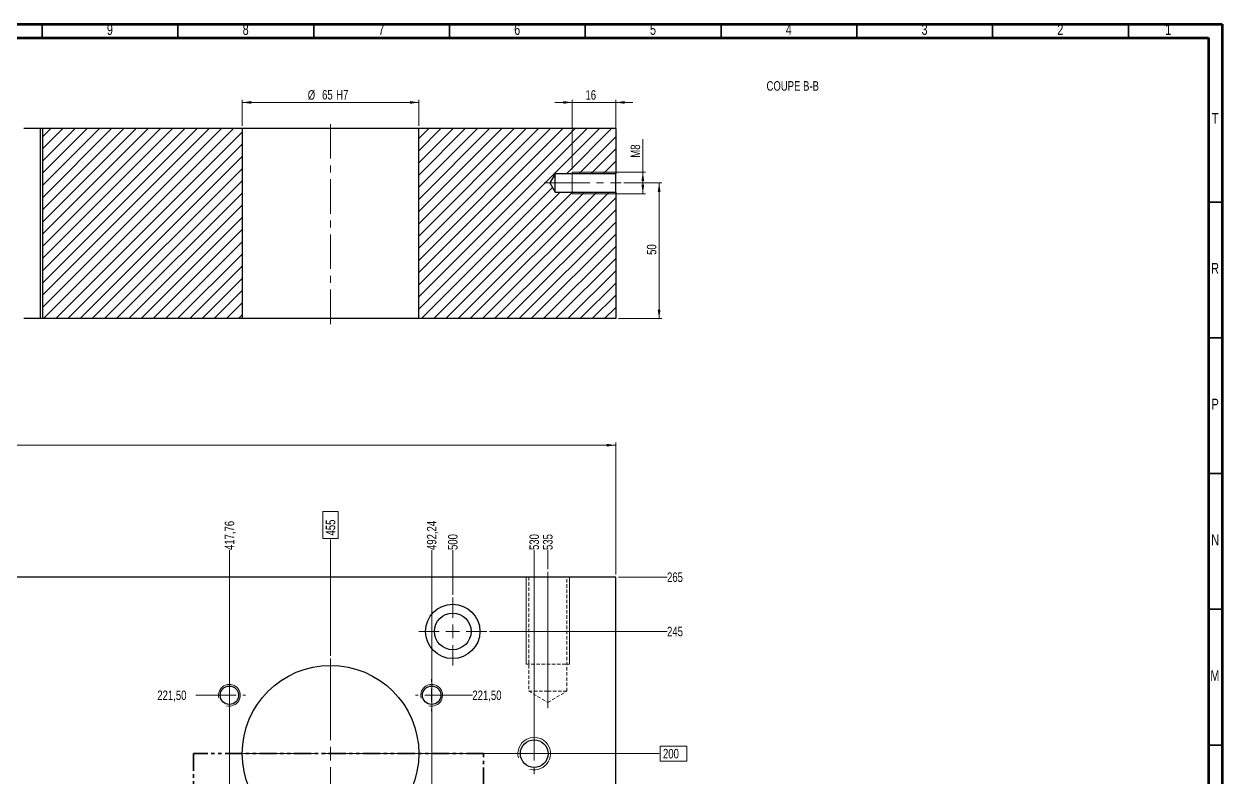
# Model space of a CAD drawing. Header units: millimetres. Extents: x 15 to 1184, y 5 to 836.
# Drawn here: x 742.8 to 1184, y 558.7 to 836.1 of the extents above; entities that cross this region are included whole.
import ezdxf

# ---------------------------------------------------------------- set-up
doc = ezdxf.new("R2010")
doc.units = ezdxf.units.MM
for name, pattern in [('CENTERX2', [20.32, 12.7, -2.54, 2.54, -2.54]), ('HIDDEN', [1.905, 1.27, -0.635]), ('PHANTOM', [12.7, 6.35, -1.27, 1.27, -1.27, 1.27, -1.27])]:
    doc.linetypes.add(name, pattern=pattern)
doc.styles.add('SLDTEXTSTYLE0', font='TXT', dxfattribs={"width": 0.75})
doc.dimstyles.new('SLDDIMSTYLE1', dxfattribs={"dimtxt": 3.5, "dimasz": 3.302, "dimexe": 0, "dimexo": 0.0625, "dimgap": 0.875, "dimtad": 0, "dimtih": 1, "dimtoh": 1, "dimrnd": 1e-09, "dimzin": 12, "dimdsep": 46, "dimtxsty": 'SLDTEXTSTYLE0', "dimblk1": 'NONE', "dimblk2": 'NONE', "dimsah": 1, "dimcen": 0.09, "dimadec": 0, "dimazin": 3, "dimtfac": 1, "dimtofl": 0, "dimtmove": 0, "dimatfit": 3, "dimldrblk": 'NONE', "dimfxl": 1, "dimfrac": 2, "dimtolj": 1, "dimtzin": 12, "dimarcsym": 0})
doc.dimstyles.new('SLDDIMSTYLE2', dxfattribs={"dimtxt": 3.5, "dimasz": 3.302, "dimexe": 0, "dimexo": 0.0625, "dimgap": -0.875, "dimtad": 0, "dimtih": 1, "dimtoh": 1, "dimrnd": 1e-09, "dimzin": 12, "dimdsep": 46, "dimtxsty": 'SLDTEXTSTYLE0', "dimblk1": 'NONE', "dimblk2": 'NONE', "dimsah": 1, "dimcen": 0.09, "dimadec": 0, "dimazin": 3, "dimtfac": 1, "dimtofl": 0, "dimtmove": 0, "dimatfit": 3, "dimldrblk": 'NONE', "dimfxl": 1, "dimfrac": 2, "dimtolj": 1, "dimarcsym": 0})
doc.dimstyles.new('SLDDIMSTYLE4', dxfattribs={"dimtxt": 3.5, "dimasz": 3.302, "dimexe": 0, "dimexo": 0.0625, "dimgap": 0.875, "dimtad": 1, "dimrnd": 1e-09, "dimzin": 12, "dimdsep": 46, "dimtxsty": 'SLDTEXTSTYLE0', "dimsah": 1, "dimcen": 0.09, "dimadec": 0, "dimazin": 3, "dimtfac": 1, "dimtofl": 0, "dimtmove": 0, "dimatfit": 3, "dimfxl": 1, "dimfrac": 2, "dimtolj": 1, "dimtzin": 12, "dimarcsym": 0})
doc.dimstyles.new('SLDDIMSTYLE5', dxfattribs={"dimtxt": 3.5, "dimasz": 3.302, "dimexe": 0, "dimexo": 0.0625, "dimgap": 0.875, "dimtad": 1, "dimrnd": 1e-09, "dimzin": 12, "dimdsep": 46, "dimtxsty": 'SLDTEXTSTYLE0', "dimsah": 1, "dimcen": 0.09, "dimadec": 0, "dimazin": 3, "dimtfac": 1, "dimtmove": 0, "dimatfit": 0, "dimfxl": 1, "dimfrac": 2, "dimtolj": 1, "dimtzin": 12, "dimarcsym": 0})

# ---------------------------------------------------------------- blocks, each defined once
blk = doc.blocks.new('_D_56')
at = {"color": 7, "linetype": 'Continuous', "lineweight": 18}
for p, q in [((380.46, 564.55), (380.46, 570.11)), ((380.46, 570.11), (390.35, 570.11)), ((390.35, 570.11), (390.35, 564.55)), ((469.71, 567.33), (390.71, 567.33)), ((390.35, 564.55), (380.46, 564.55))]:
    blk.add_line(p, q, dxfattribs=at)
at = {"color": 7, "linetype": 'Continuous', "lineweight": 18, "insert": (381.53, 569.06), "char_height": 3.5, "attachment_point": 1, "style": 'SLDTEXTSTYLE0'}
blk.add_mtext('200', dxfattribs=at)
blk = doc.blocks.new('_None')
blk = doc.blocks.new('_D_57')
at = {"color": 7, "linetype": 'Continuous', "lineweight": 18}
for p, q in [((977.06, 564.55), (977.06, 570.11)), ((977.06, 570.11), (986.95, 570.11)), ((986.95, 570.11), (986.95, 564.55)), ((891.71, 567.33), (976.71, 567.33)), ((986.95, 564.55), (977.06, 564.55))]:
    blk.add_line(p, q, dxfattribs=at)
at = {"color": 7, "linetype": 'Continuous', "lineweight": 18, "insert": (978.13, 569.06), "char_height": 3.5, "attachment_point": 1, "style": 'SLDTEXTSTYLE0'}
blk.add_mtext('200', dxfattribs=at)
blk = doc.blocks.new('_D_58')
at = {"color": 7, "linetype": 'Continuous', "lineweight": 18}
blk.add_line((543.95, 588.83), (552.64, 588.83), dxfattribs=at)
at = {"color": 7, "linetype": 'Continuous', "lineweight": 18, "insert": (552.64, 590.56), "char_height": 3.5, "attachment_point": 1, "style": 'SLDTEXTSTYLE0'}
blk.add_mtext('221,50', dxfattribs=at)
blk = doc.blocks.new('_D_59')
at = {"color": 7, "linetype": 'Continuous', "lineweight": 18}
blk.add_line((817.47, 588.83), (806.15, 588.83), dxfattribs=at)
at = {"color": 7, "linetype": 'Continuous', "lineweight": 18, "insert": (791.92, 590.56), "char_height": 3.5, "attachment_point": 1, "style": 'SLDTEXTSTYLE0'}
blk.add_mtext('221,50', dxfattribs=at)
blk = doc.blocks.new('_D_60')
at = {"color": 7, "linetype": 'Continuous', "lineweight": 18}
blk.add_line((467.47, 588.83), (458.41, 588.83), dxfattribs=at)
at = {"color": 7, "linetype": 'Continuous', "lineweight": 18, "insert": (444.18, 590.56), "char_height": 3.5, "attachment_point": 1, "style": 'SLDTEXTSTYLE0'}
blk.add_mtext('221,50', dxfattribs=at)
blk = doc.blocks.new('_D_61')
at = {"color": 7, "linetype": 'Continuous', "lineweight": 18}
blk.add_line((893.95, 588.83), (907.93, 588.83), dxfattribs=at)
at = {"color": 7, "linetype": 'Continuous', "lineweight": 18, "insert": (907.93, 590.56), "char_height": 3.5, "attachment_point": 1, "style": 'SLDTEXTSTYLE0'}
blk.add_mtext('221,50', dxfattribs=at)
blk = doc.blocks.new('_D_62')
at = {"color": 7, "linetype": 'Continuous', "lineweight": 18}
blk.add_line((659.21, 602.33), (666.09, 602.33), dxfattribs=at)
at = {"color": 7, "linetype": 'Continuous', "lineweight": 18, "insert": (666.09, 604.06), "char_height": 3.5, "attachment_point": 1, "style": 'SLDTEXTSTYLE0'}
blk.add_mtext('235', dxfattribs=at)
blk = doc.blocks.new('_D_63')
at = {"color": 7, "linetype": 'Continuous', "lineweight": 18}
blk.add_line((447.21, 612.33), (390.71, 612.33), dxfattribs=at)
at = {"color": 7, "linetype": 'Continuous', "lineweight": 18, "insert": (382.95, 614.06), "char_height": 3.5, "attachment_point": 1, "style": 'SLDTEXTSTYLE0'}
blk.add_mtext('245', dxfattribs=at)
blk = doc.blocks.new('_D_64')
at = {"color": 7, "linetype": 'Continuous', "lineweight": 18}
blk.add_line((914.21, 612.33), (979.62, 612.33), dxfattribs=at)
at = {"color": 7, "linetype": 'Continuous', "lineweight": 18, "insert": (979.62, 614.06), "char_height": 3.5, "attachment_point": 1, "style": 'SLDTEXTSTYLE0'}
blk.add_mtext('245', dxfattribs=at)
blk = doc.blocks.new('_D_65')
at = {"color": 7, "linetype": 'Continuous', "lineweight": 18}
blk.add_line((961.71, 632.33), (979.62, 632.33), dxfattribs=at)
at = {"color": 7, "linetype": 'Continuous', "lineweight": 18, "insert": (979.62, 634.06), "char_height": 3.5, "attachment_point": 1, "style": 'SLDTEXTSTYLE0'}
blk.add_mtext('265', dxfattribs=at)
blk = doc.blocks.new('_D_119')
at = {"color": 7, "linetype": 'Continuous', "lineweight": 18}
blk.add_line((818.47, 546.83), (818.47, 642.33), dxfattribs=at)
at = {"color": 7, "linetype": 'Continuous', "lineweight": 18, "insert": (816.74, 642.33), "char_height": 3.5, "attachment_point": 1, "rotation": 90, "style": 'SLDTEXTSTYLE0'}
blk.add_mtext('417,76', dxfattribs=at)
blk = doc.blocks.new('_D_123')
at = {"color": 7, "linetype": 'Continuous', "lineweight": 18}
for p, q in [((852.93, 646.61), (852.93, 656.5)), ((852.93, 656.5), (858.49, 656.5)), ((858.49, 656.5), (858.49, 646.61)), ((858.49, 646.61), (852.93, 646.61)), ((855.71, 603.33), (855.71, 646.25))]:
    blk.add_line(p, q, dxfattribs=at)
at = {"color": 7, "linetype": 'Continuous', "lineweight": 18, "insert": (853.97, 647.68), "char_height": 3.5, "attachment_point": 1, "rotation": 90, "style": 'SLDTEXTSTYLE0'}
blk.add_mtext('455', dxfattribs=at)
blk = doc.blocks.new('_D_127')
at = {"color": 7, "linetype": 'Continuous', "lineweight": 18}
blk.add_line((892.95, 546.83), (892.95, 642.33), dxfattribs=at)
at = {"color": 7, "linetype": 'Continuous', "lineweight": 18, "insert": (891.21, 642.33), "char_height": 3.5, "attachment_point": 1, "rotation": 90, "style": 'SLDTEXTSTYLE0'}
blk.add_mtext('492,24', dxfattribs=at)
blk = doc.blocks.new('_D_131')
at = {"color": 7, "linetype": 'Continuous', "lineweight": 18}
blk.add_line((900.71, 625.83), (900.71, 642.33), dxfattribs=at)
at = {"color": 7, "linetype": 'Continuous', "lineweight": 18, "insert": (898.97, 642.33), "char_height": 3.5, "attachment_point": 1, "rotation": 90, "style": 'SLDTEXTSTYLE0'}
blk.add_mtext('500', dxfattribs=at)
blk = doc.blocks.new('_D_133')
at = {"color": 7, "linetype": 'Continuous', "lineweight": 18}
blk.add_line((930.71, 568.33), (930.71, 642.33), dxfattribs=at)
at = {"color": 7, "linetype": 'Continuous', "lineweight": 18, "insert": (928.97, 642.33), "char_height": 3.5, "attachment_point": 1, "rotation": 90, "style": 'SLDTEXTSTYLE0'}
blk.add_mtext('530', dxfattribs=at)
blk = doc.blocks.new('_D_135')
at = {"color": 7, "linetype": 'Continuous', "lineweight": 18}
blk.add_line((935.71, 635.33), (935.71, 642.33), dxfattribs=at)
at = {"color": 7, "linetype": 'Continuous', "lineweight": 18, "insert": (933.97, 642.33), "char_height": 3.5, "attachment_point": 1, "rotation": 90, "style": 'SLDTEXTSTYLE0'}
blk.add_mtext('535', dxfattribs=at)
blk = doc.blocks.new('_D_140')
at = {"color": 7, "linetype": 'Continuous', "lineweight": 18}
for p, q in [((400.71, 633.33), (400.71, 681.94)), ((960.71, 680.94), (400.71, 680.94)), ((960.71, 633.33), (960.71, 681.94))]:
    blk.add_line(p, q, dxfattribs=at)
for points in [[(400.71, 680.94), (404.01, 680.43), (404.01, 681.44)], [(960.71, 680.94), (957.41, 681.44), (957.41, 680.43)]]:
    blk.add_solid(points, dxfattribs=at)
at = {"color": 7, "linetype": 'Continuous', "lineweight": 18, "insert": (696.83, 685.45), "char_height": 3.5, "attachment_point": 1, "style": 'SLDTEXTSTYLE0'}
blk.add_mtext('560', dxfattribs=at)
blk = doc.blocks.new('SW_CENTERMARKSYMBOL_11')
at = {"color": 0, "linetype": 'Continuous', "lineweight": 0}
for p, q in [((0, 5), (0, 35)), ((-5, 0), (-35, 0)), ((0, 0), (-2.5, 0)), ((0, 0), (0, 2.5)), ((0, 0), (0, -2.5)), ((0, 0), (2.5, 0)), ((5, 0), (35, 0)), ((0, -5), (0, -35))]:
    blk.add_line(p, q, dxfattribs=at)
blk = doc.blocks.new('SW_CENTERMARKSYMBOL_24')
at = {"color": 0, "linetype": 'Continuous', "lineweight": 0}
for p, q in [((0, 5), (0, 5.9)), ((-5, 0), (-5.9, 0)), ((0, 0), (-2.5, 0)), ((0, 0), (0, 2.5)), ((0, 0), (0, -2.5)), ((0, 0), (2.5, 0)), ((5, 0), (5.9, 0)), ((0, -5), (0, -5.9))]:
    blk.add_line(p, q, dxfattribs=at)
blk = doc.blocks.new('SW_CENTERMARKSYMBOL_25')
at = {"color": 0, "linetype": 'Continuous', "lineweight": 0}
for p, q in [((0, 5), (0, 5.9)), ((-5, 0), (-5.9, 0)), ((0, 0), (-2.5, 0)), ((0, 0), (0, 2.5)), ((0, 0), (0, -2.5)), ((0, 0), (2.5, 0)), ((5, 0), (5.9, 0)), ((0, -5), (0, -5.9))]:
    blk.add_line(p, q, dxfattribs=at)
blk = doc.blocks.new('SW_CENTERMARKSYMBOL_38')
at = {"color": 0, "linetype": 'Continuous', "lineweight": 0}
for p, q in [((0, 5), (0, 12.5)), ((-5, 0), (-12.5, 0)), ((0, 0), (-2.5, 0)), ((0, 0), (0, 2.5)), ((0, 0), (0, -2.5)), ((0, 0), (2.5, 0)), ((5, 0), (12.5, 0)), ((0, -5), (0, -12.5))]:
    blk.add_line(p, q, dxfattribs=at)
blk = doc.blocks.new('SW_CENTERMARKSYMBOL_45')
at = {"color": 0, "linetype": 'Continuous', "lineweight": 0}
for p, q in [((0, 5), (0, 7.6)), ((-5, 0), (-7.6, 0)), ((0, 0), (-2.5, 0)), ((0, 0), (0, 2.5)), ((0, 0), (0, -2.5)), ((0, 0), (2.5, 0)), ((5, 0), (7.6, 0)), ((0, -5), (0, -7.6))]:
    blk.add_line(p, q, dxfattribs=at)
blk = doc.blocks.new('_D_161')
at = {"color": 7, "linetype": 'Continuous', "lineweight": 18}
for p, q in [((944.71, 782.56), (944.71, 808.21)), ((960.71, 782.56), (960.71, 808.21)), ((944.71, 807.21), (938.36, 807.21)), ((960.71, 807.21), (944.71, 807.21)), ((960.71, 807.21), (967.06, 807.21))]:
    blk.add_line(p, q, dxfattribs=at)
for points in [[(944.71, 807.21), (941.41, 807.72), (941.41, 806.7)], [(960.71, 807.21), (964.01, 806.7), (964.01, 807.72)]]:
    blk.add_solid(points, dxfattribs=at)
at = {"color": 7, "linetype": 'Continuous', "lineweight": 18, "insert": (949.58, 811.72), "char_height": 3.5, "attachment_point": 1, "style": 'SLDTEXTSTYLE0'}
blk.add_mtext('16', dxfattribs=at)
blk = doc.blocks.new('_D_162')
at = {"color": 7, "linetype": 'Continuous', "lineweight": 18}
for p, q in [((970.71, 781.56), (970.71, 793.72)), ((945.71, 781.56), (971.71, 781.56)), ((970.71, 781.56), (970.71, 773.56)), ((945.71, 773.56), (971.71, 773.56))]:
    blk.add_line(p, q, dxfattribs=at)
for points in [[(970.71, 781.56), (970.2, 778.26), (971.22, 778.26)], [(970.71, 773.56), (971.22, 776.86), (970.2, 776.86)]]:
    blk.add_solid(points, dxfattribs=at)
at = {"color": 7, "linetype": 'Continuous', "lineweight": 18, "insert": (966.2, 786.85), "char_height": 3.5, "attachment_point": 1, "rotation": 90, "style": 'SLDTEXTSTYLE0'}
blk.add_mtext('M8', dxfattribs=at)
blk = doc.blocks.new('_D_163')
at = {"color": 7, "linetype": 'Continuous', "lineweight": 18}
for p, q in [((963.71, 777.56), (977.71, 777.56)), ((976.71, 777.56), (976.71, 727.56)), ((961.71, 727.56), (977.71, 727.56))]:
    blk.add_line(p, q, dxfattribs=at)
for points in [[(976.71, 777.56), (976.2, 774.26), (977.22, 774.26)], [(976.71, 727.56), (977.22, 730.86), (976.2, 730.86)]]:
    blk.add_solid(points, dxfattribs=at)
at = {"color": 7, "linetype": 'Continuous', "lineweight": 18, "insert": (972.2, 751.05), "char_height": 3.5, "attachment_point": 1, "rotation": 90, "style": 'SLDTEXTSTYLE0'}
blk.add_mtext('50', dxfattribs=at)
blk = doc.blocks.new('_D_164')
at = {"color": 7, "linetype": 'Continuous', "lineweight": 18}
for p, q in [((823.21, 798.56), (823.21, 808.21)), ((888.21, 798.56), (888.21, 808.21)), ((823.21, 807.21), (888.21, 807.21))]:
    blk.add_line(p, q, dxfattribs=at)
for points in [[(823.21, 807.21), (826.51, 806.7), (826.51, 807.72)], [(888.21, 807.21), (884.91, 807.72), (884.91, 806.7)]]:
    blk.add_solid(points, dxfattribs=at)
at = {"color": 7, "linetype": 'Continuous', "lineweight": 18, "char_height": 3.5, "attachment_point": 1, "style": 'SLDTEXTSTYLE0'}
for s, insert in [('%%c', (847.31, 811.72)), ('65', (852.59, 811.78)), ('H7', (857.77, 811.78))]:
    blk.add_mtext(s, dxfattribs=dict(at, insert=insert))

msp = doc.modelspace()

# ---------------------------------------------------------------- hatches: boundary and pattern name
at = {"linetype": 'Continuous', "lineweight": 18}
h = msp.add_hatch(dxfattribs=at)
h.set_pattern_fill('ANSI31', style=0)
h.paths.add_polyline_path([(823.208, 727.559), (823.208, 797.559), (749.794, 797.559), (749.794, 727.559)], flags=0)
h = msp.add_hatch(dxfattribs=at)
h.set_pattern_fill('ANSI31', style=0)
h.paths.add_polyline_path([(960.708, 780.959), (960.708, 797.559), (888.208, 797.559), (888.208, 727.559), (960.708, 727.559), (960.708, 774.159), (938.458, 774.159), (936.415, 777.559), (938.458, 780.959)], flags=0)

# ---------------------------------------------------------------- linework, layer by layer
at = {"color": 7, "linetype": 'Continuous', "lineweight": 70}
for p, q in [((15, 836), (1184, 836)), ((1184, 836), (1184, 5)), ((20, 831), (1179, 831)), ((1179, 831), (1179, 10))]:
    msp.add_line(p, q, dxfattribs=at)
at = {"color": 7, "linetype": 'Continuous', "lineweight": 35}
for p, q in [((749.5, 831), (749.5, 836)), ((799.5, 831), (799.5, 836)), ((849.5, 831), (849.5, 836)), ((899.5, 831), (899.5, 836)), ((949.5, 831), (949.5, 836)), ((999.5, 831), (999.5, 836)), ((1049.5, 831), (1049.5, 836)), ((1099.5, 831), (1099.5, 836)), ((1149.5, 831), (1149.5, 836)), ((1179, 770.5), (1184, 770.5)), ((1179, 720.5), (1184, 720.5)), ((1179, 670.5), (1184, 670.5)), ((1179, 620.5), (1184, 620.5)), ((1179, 570.5), (1184, 570.5))]:
    msp.add_line(p, q, dxfattribs=at)
at = {"color": 7, "linetype": 'CENTERX2', "lineweight": 18}
for p, q in [((855.708, 725.559), (855.708, 799.559)), ((938.458, 777.559), (934.415, 777.559)), ((938.458, 777.559), (962.708, 777.559)), ((935.708, 634.331), (935.708, 588.331)), ((935.708, 590.331), (935.708, 634.331)), ((935.708, 590.331), (935.708, 584.125))]:
    msp.add_line(p, q, dxfattribs=at)
at = {"color": 7, "linetype": 'Continuous', "lineweight": 25}
for p, q in [((748.899, 797.559), (742.813, 797.559)), ((748.899, 727.559), (748.899, 797.559)), ((749.794, 797.559), (748.899, 797.559)), ((823.208, 797.559), (749.794, 797.559)), ((749.794, 727.559), (749.794, 797.559)), ((823.208, 797.559), (823.208, 727.559)), ((888.208, 797.559), (823.208, 797.559)), ((888.208, 727.559), (888.208, 797.559)), ((960.708, 797.559), (888.208, 797.559)), ((960.708, 797.559), (960.708, 780.959)), ((938.458, 780.959), (936.415, 777.559)), ((960.708, 780.959), (938.458, 780.959)), ((938.458, 774.159), (938.458, 780.959)), ((960.708, 774.159), (960.708, 780.959)), ((936.415, 777.559), (938.458, 774.159)), ((938.458, 774.159), (960.708, 774.159)), ((960.708, 774.159), (960.708, 727.559)), ((748.899, 727.559), (742.813, 727.559)), ((749.794, 727.559), (748.899, 727.559)), ((823.208, 727.559), (749.794, 727.559)), ((888.208, 727.559), (823.208, 727.559)), ((960.708, 727.559), (888.208, 727.559)), ((960.708, 632.331), (400.708, 632.331)), ((960.708, 102.331), (960.708, 632.331))]:
    msp.add_line(p, q, dxfattribs=at)
at = {"color": 7, "linetype": 'Continuous', "lineweight": 18}
for p, q in [((960.708, 781.559), (944.708, 781.559)), ((944.708, 781.559), (944.708, 780.959)), ((944.708, 774.159), (944.708, 773.559)), ((944.708, 773.559), (960.708, 773.559)), ((927.708, 632.331), (927.708, 600.331)), ((943.708, 632.331), (943.708, 600.331))]:
    msp.add_line(p, q, dxfattribs=at)
at = {"color": 7, "linetype": 'HIDDEN', "lineweight": 18}
for p, q in [((928.708, 632.331), (928.708, 590.331)), ((942.708, 590.331), (942.708, 632.331)), ((927.708, 600.331), (943.708, 600.331)), ((928.708, 590.331), (935.708, 590.331)), ((928.708, 590.331), (935.708, 586.125)), ((935.708, 590.331), (942.708, 590.331)), ((935.708, 586.125), (942.708, 590.331))]:
    msp.add_line(p, q, dxfattribs=at)
at = {"color": 7, "linetype": 'PHANTOM', "lineweight": 35}
for p, q in [((912.096, 567.331), (805.263, 567.331)), ((805.263, 567.331), (805.263, 367.331)), ((912.096, 492.331), (912.096, 567.331))]:
    msp.add_line(p, q, dxfattribs=at)
at = {"color": 7, "linetype": 'Continuous', "lineweight": 18, "flags": 128}
msp.add_lwpolyline([(944.708, 780.959), (944.708, 780.754), (944.708, 780.163), (944.708, 779.259), (944.708, 778.149), (944.708, 776.968), (944.708, 775.859), (944.708, 774.954), (944.708, 774.364), (944.708, 774.159)], dxfattribs=at)
at = {"color": 7, "linetype": 'Continuous', "lineweight": 25}
for centre, radius in [((900.708, 612.331), 10), ((900.708, 612.331), 6.75), ((855.708, 567.331), 32.5), ((818.469, 588.831), 3.4), ((892.947, 588.831), 3.4), ((930.708, 567.331), 5.1)]:
    msp.add_circle(centre, radius, dxfattribs=at)
at = {"color": 7, "linetype": 'Continuous', "lineweight": 18}
for centre, radius in [((818.469, 588.831), 4), ((892.947, 588.831), 4), ((930.708, 567.331), 6)]:
    msp.add_arc(centre, radius, 255, 195, dxfattribs=at)

# ---------------------------------------------------------------- block references
at = {"color": 7, "linetype": 'Continuous', "lineweight": 0}
for name, p in [('SW_CENTERMARKSYMBOL_38', (900.708, 612.331)), ('SW_CENTERMARKSYMBOL_11', (855.708, 567.331)), ('SW_CENTERMARKSYMBOL_25', (818.469, 588.831)), ('SW_CENTERMARKSYMBOL_24', (892.947, 588.831)), ('SW_CENTERMARKSYMBOL_45', (930.708, 567.331))]:
    msp.add_blockref(name, p, dxfattribs=at)

# ---------------------------------------------------------------- texts
at = {"color": 7, "linetype": 'Continuous', "lineweight": 0, "attachment_point": 2, "style": 'SLDTEXTSTYLE0'}
for s, insert, char_height in [('9', (774.46, 836.06), 3.969), ('8', (824.46, 836.06), 3.969), ('7', (874.46, 836.06), 3.969), ('6', (924.46, 836.06), 3.969), ('5', (974.46, 836.06), 3.969), ('4', (1024.46, 836.06), 3.969), ('3', (1074.46, 836.06), 3.969), ('2', (1124.46, 836.06), 3.969), ('1', (1164.21, 836.06), 3.969), ('COUPE B-B', (1025.91, 815.046), 3.5), ('T', (1181.488, 803.31), 3.969), ('R', (1181.444, 748.06), 3.969), ('P', (1181.485, 698.06), 3.969), ('N', (1181.464, 648.06), 3.969), ('M', (1181.362, 598.06), 3.969)]:
    msp.add_mtext(s, dxfattribs=dict(at, insert=insert, char_height=char_height))

# ---------------------------------------------------------------- dimensions: what is measured, and where the dimension line sits
at = {"color": 7, "linetype": 'Continuous', "lineweight": 18}
dim = msp.add_linear_dim(base=(888.208, 807.211), p1=(823.208, 797.559), p2=(888.208, 797.559), text='%%c<>H7', dimstyle='SLDDIMSTYLE4', dxfattribs=at)
dim.commit()
dim.dimension.update_dxf_attribs({"geometry": '_D_164', "text_midpoint": (855.428, 807.211), "dimtype": 160})
for base, p1, p2, dimstyle, picture, middle in [((944.708, 807.211), (960.708, 781.559), (944.708, 781.559), 'SLDDIMSTYLE5', '_D_161', (952.168, 807.211)), ((400.708, 680.936), (960.708, 632.331), (400.708, 632.331), 'SLDDIMSTYLE4', '_D_140', (700.708, 680.936))]:
    dim = msp.add_linear_dim(base=base, p1=p1, p2=p2, dimstyle=dimstyle, dxfattribs=at)
    dim.commit()
    dim.dimension.update_dxf_attribs({"geometry": picture, "text_midpoint": middle, "dimtype": 160})
dim = msp.add_linear_dim(base=(970.708, 773.559), p1=(944.708, 781.559), p2=(944.708, 773.559), angle=90, text='M8', dimstyle='SLDDIMSTYLE4', dxfattribs=at)
dim.commit()
dim.dimension.update_dxf_attribs({"geometry": '_D_162', "text_midpoint": (970.708, 790.282), "dimtype": 160})
dim = msp.add_linear_dim(base=(976.708, 727.559), p1=(962.708, 777.559), p2=(960.708, 727.559), angle=90, dimstyle='SLDDIMSTYLE4', dxfattribs=at)
dim.commit()
dim.dimension.update_dxf_attribs({"geometry": '_D_163', "text_midpoint": (976.708, 753.632), "dimtype": 160})
for feature_location, offset, dtype, origin, dimstyle, picture, middle in [((818.469, 545.831), (0, 96.5), 1, (400.708, 102.331), 'SLDDIMSTYLE1', '_D_119', (818.469, 649.443)), ((892.947, 545.831), (0, 96.5), 1, (400.708, 102.331), 'SLDDIMSTYLE1', '_D_127', (892.947, 649.443)), ((855.708, 602.331), (0, 43.924), 1, (400.708, 102.331), 'SLDDIMSTYLE2', '_D_123', (855.708, 651.556)), ((900.708, 624.831), (0, 17.5), 1, (400.708, 102.331), 'SLDDIMSTYLE1', '_D_131', (900.708, 646.21)), ((930.708, 567.331), (0, 75), 1, (400.708, 102.331), 'SLDDIMSTYLE1', '_D_133', (930.708, 646.21)), ((935.708, 634.331), (0, 8), 1, (400.708, 102.331), 'SLDDIMSTYLE1', '_D_135', (935.708, 646.21)), ((960.708, 632.331), (18.912, 0), 0, (962.708, 367.331), 'SLDDIMSTYLE1', '_D_65', (983.499, 632.331)), ((448.208, 612.331), (-57.5, 0), 0, (962.708, 367.331), 'SLDDIMSTYLE1', '_D_63', (386.829, 612.331)), ((913.208, 612.331), (66.412, 0), 0, (962.708, 367.331), 'SLDDIMSTYLE1', '_D_64', (983.499, 612.331)), ((658.208, 602.331), (7.886, 0), 0, (962.708, 367.331), 'SLDDIMSTYLE1', '_D_62', (669.974, 602.331)), ((468.469, 588.831), (-10.062, 0), 0, (962.708, 367.331), 'SLDDIMSTYLE1', '_D_60', (451.296, 588.831)), ((542.947, 588.831), (9.697, 0), 0, (962.708, 367.331), 'SLDDIMSTYLE1', '_D_58', (559.756, 588.831)), ((818.469, 588.831), (-12.324, 0), 0, (962.708, 367.331), 'SLDDIMSTYLE1', '_D_59', (799.033, 588.831)), ((892.947, 588.831), (14.985, 0), 0, (962.708, 367.331), 'SLDDIMSTYLE1', '_D_61', (915.044, 588.831)), ((470.708, 567.331), (-80, 0), 0, (962.708, 367.331), 'SLDDIMSTYLE2', '_D_56', (385.407, 567.331)), ((890.708, 567.331), (86, 0), 0, (962.708, 367.331), 'SLDDIMSTYLE2', '_D_57', (982.009, 567.331))]:
    dim = msp.add_ordinate_dim(feature_location=feature_location, offset=offset, dtype=dtype, origin=origin, dimstyle=dimstyle, dxfattribs=at)
    dim.commit()
    dim.dimension.update_dxf_attribs({"geometry": picture, "text_midpoint": middle})

doc.saveas('drawing.dxf')
